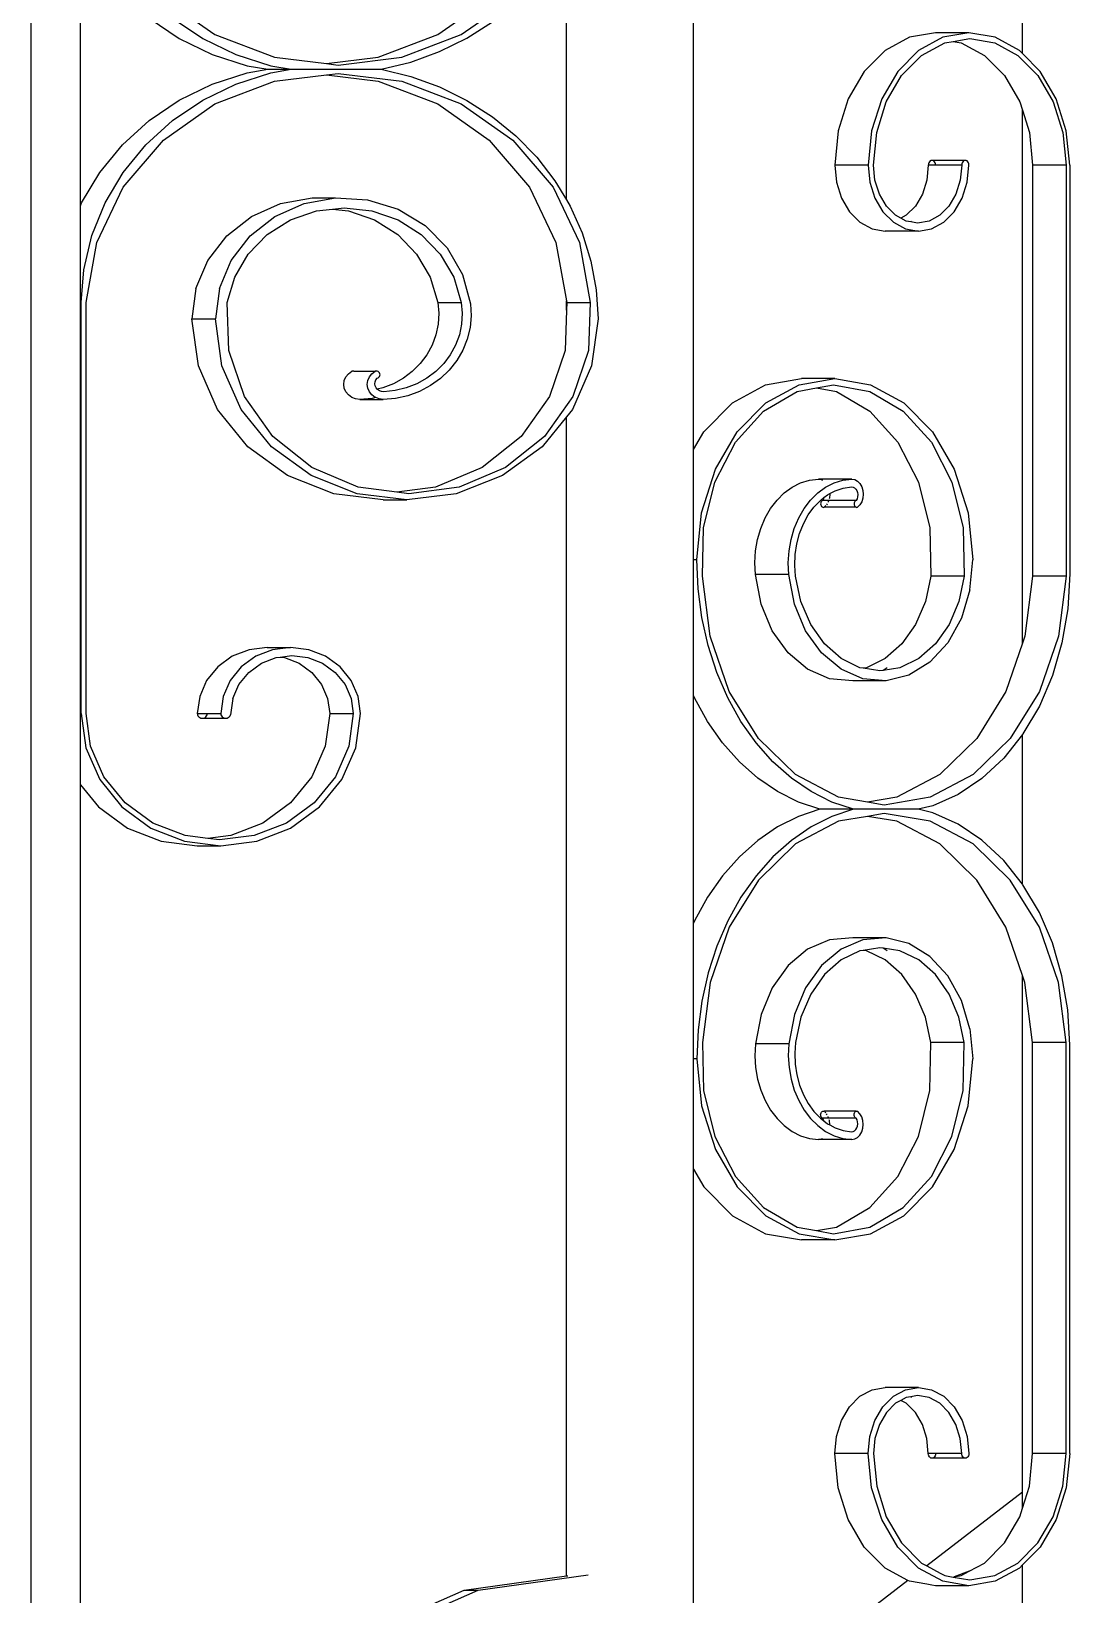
# Model space of a CAD drawing. Header units: millimetres. Extents: x 173236 to 801264, y -94969 to 615039.
# Drawn here: x 499939.3 to 500115, y -2674.7 to -2410.2 of the extents above; entities that cross this region are included whole.
import ezdxf

# ---------------------------------------------------------------- set-up
doc = ezdxf.new("R2010")
doc.units = ezdxf.units.MM
doc.header["$MEASUREMENT"] = 0
doc.layers.add('VOX-A-WALL-PATT', color=233, linetype='Continuous')

# ---------------------------------------------------------------- blocks, each defined once
blk = doc.blocks.new('STAIRCASE')
at = {"layer": 'VOX-A-WALL-PATT'}
for p, q in [((499939.25, -2769.56), (499939.25, -2074.45)), ((500051.33, -2480.91), (500051.33, -2149.4)), ((500107.02, -2413.94), (500107.02, -2195.99)), ((499947.58, -2439.69), (499947.58, -2393.49)), ((500029.84, -2438.69), (500029.84, -2394.48)), ((499961.63, -2404.62), (499970.35, -2410.73)), ((500008.06, -2410.73), (500016.78, -2404.62)), ((500012.03, -2410.73), (500020.75, -2404.62)), ((499959.2, -2407.94), (499964.3, -2411.38)), ((499963.17, -2407.94), (499968.27, -2411.38)), ((500013, -2411.32), (500017.32, -2408.55)), ((499964.3, -2411.38), (499969.88, -2414.08)), ((499968.27, -2411.38), (499973.85, -2414.08)), ((499970.35, -2410.73), (499980.42, -2414.56)), ((499997.98, -2414.56), (500008.06, -2410.73)), ((500001.96, -2414.56), (500012.03, -2410.73)), ((500008.37, -2413.6), (500013, -2411.32)), ((500087.89, -2411.18), (500083.78, -2413.42)), ((500092.31, -2410.42), (500087.89, -2411.18)), ((500093.55, -2411.18), (500089.44, -2413.42)), ((500089.95, -2414.26), (500093.89, -2412.13)), ((500097.97, -2410.42), (500092.31, -2410.42)), ((500097.97, -2410.42), (500093.55, -2411.18)), ((500093.89, -2412.13), (500095.28, -2411.89)), ((500095.28, -2411.89), (500098.11, -2411.4)), ((500095.28, -2411.89), (500096.67, -2412.13)), ((500096.67, -2412.13), (500100.6, -2414.26)), ((500102.38, -2411.18), (500097.97, -2410.42)), ((500098.11, -2411.4), (500102.33, -2412.13)), ((500102.33, -2412.13), (500106.26, -2414.26)), ((500106.5, -2413.42), (500102.38, -2411.18)), ((499969.88, -2414.08), (499975.82, -2415.99)), ((499973.85, -2414.08), (499979.79, -2415.99)), ((499980.42, -2414.56), (499989.2, -2415.62)), ((499989.2, -2415.62), (499997.98, -2414.56)), ((499991.19, -2415.87), (500001.96, -2414.56)), ((499998.45, -2416.59), (500003.5, -2415.36)), ((500003.5, -2415.36), (500008.37, -2413.6)), ((500083.78, -2413.42), (500080.25, -2416.97)), ((500089.44, -2413.42), (500085.91, -2416.97)), ((500086.57, -2417.66), (500089.95, -2414.26)), ((500100.6, -2414.26), (500103.98, -2417.66)), ((500106.26, -2414.26), (500109.64, -2417.66)), ((500107.02, -2413.94), (500106.5, -2413.42)), ((500110.03, -2416.97), (500107.02, -2413.94)), ((499969.88, -2419.09), (499975.82, -2417.19)), ((499973.85, -2419.09), (499979.79, -2417.19)), ((499975.82, -2415.99), (499979.3, -2416.59)), ((499975.82, -2417.19), (499979.3, -2416.59)), ((499979.3, -2416.59), (499983.27, -2416.59)), ((499979.79, -2415.99), (499983.27, -2416.59)), ((499979.79, -2417.19), (499983.27, -2416.59)), ((499980.42, -2418.61), (499989.2, -2417.55)), ((499983.27, -2416.59), (499998.45, -2416.59)), ((499989.2, -2415.62), (499991.19, -2415.87)), ((499989.2, -2417.55), (499991.19, -2417.31)), ((499989.2, -2417.55), (499997.98, -2418.61)), ((499991.19, -2417.31), (500001.96, -2418.61)), ((499998.45, -2416.59), (500003.5, -2417.81)), ((500003.5, -2417.81), (500008.37, -2419.58)), ((500080.25, -2416.97), (500077.53, -2421.61)), ((500085.91, -2416.97), (500083.2, -2421.61)), ((500083.98, -2422.1), (500086.57, -2417.66)), ((500103.98, -2417.66), (500106.57, -2422.1)), ((500109.64, -2417.66), (500112.23, -2422.1)), ((500112.74, -2421.61), (500110.03, -2416.97)), ((499964.3, -2421.79), (499969.88, -2419.09)), ((499968.27, -2421.79), (499973.85, -2419.09)), ((499970.35, -2422.45), (499980.42, -2418.61)), ((499997.98, -2418.61), (500008.06, -2422.45)), ((500001.96, -2418.61), (500012.03, -2422.45)), ((500008.37, -2419.58), (500013, -2421.86)), ((499959.2, -2425.24), (499964.3, -2421.79)), ((499961.63, -2428.56), (499970.35, -2422.45)), ((499963.17, -2425.24), (499968.27, -2421.79)), ((500008.06, -2422.45), (500016.78, -2428.56)), ((500012.03, -2422.45), (500020.75, -2428.56)), ((500013, -2421.86), (500017.32, -2424.63)), ((500077.53, -2421.61), (500075.83, -2427)), ((500083.2, -2421.61), (500081.49, -2427)), ((500082.35, -2427.26), (500083.98, -2422.1)), ((500106.57, -2422.1), (500107.02, -2423.53)), ((500112.23, -2422.1), (500113.86, -2427.26)), ((500114.44, -2427), (500112.74, -2421.61)), ((499954.68, -2429.35), (499959.2, -2425.24)), ((499958.65, -2429.35), (499963.17, -2425.24)), ((500017.32, -2424.63), (500021.28, -2427.84)), ((500107.02, -2513.69), (500107.02, -2423.53)), ((500107.02, -2423.53), (500108.2, -2427.26)), ((499954.81, -2436.55), (499961.63, -2428.56)), ((500016.78, -2428.56), (500023.59, -2436.55)), ((500020.75, -2428.56), (500027.57, -2436.55)), ((500021.28, -2427.84), (500024.82, -2431.47)), ((500075.83, -2427), (500075.25, -2432.79)), ((500081.49, -2427), (500080.91, -2432.79)), ((500081.8, -2432.79), (500082.35, -2427.26)), ((500108.2, -2427.26), (500108.75, -2432.79)), ((500113.86, -2427.26), (500114.42, -2432.79)), ((500115.03, -2432.79), (500114.44, -2427)), ((499950.84, -2434.04), (499954.68, -2429.35)), ((499954.82, -2434.04), (499958.65, -2429.35)), ((500024.82, -2431.47), (500027.9, -2435.46)), ((500080.91, -2432.79), (500075.25, -2432.79)), ((500075.25, -2432.79), (500075.54, -2435.69)), ((500080.91, -2432.79), (500081.2, -2435.69)), ((500082.05, -2435.33), (500081.8, -2432.79)), ((500091.09, -2432.79), (500090.83, -2435.33)), ((500091.11, -2432.59), (500091.09, -2432.79)), ((500092.31, -2432.79), (500091.09, -2432.79)), ((500091.17, -2432.39), (500091.11, -2432.59)), ((500091.27, -2432.23), (500091.17, -2432.39)), ((500091.39, -2432.1), (500091.27, -2432.23)), ((500091.54, -2432.02), (500091.39, -2432.1)), ((500091.7, -2432), (500091.54, -2432.02)), ((500091.86, -2432.02), (500091.7, -2432)), ((500097.2, -2432.02), (500091.86, -2432.02)), ((500092.13, -2432.23), (500092, -2432.1)), ((500092.22, -2432.39), (500092.13, -2432.23)), ((500092.29, -2432.59), (500092.22, -2432.39)), ((500092.31, -2432.79), (500092.29, -2432.59)), ((500096.75, -2432.79), (500092.31, -2432.79)), ((500096.75, -2432.79), (500096.5, -2435.33)), ((500096.77, -2432.59), (500096.75, -2432.79)), ((500096.83, -2432.39), (500096.77, -2432.59)), ((500096.93, -2432.23), (500096.83, -2432.39)), ((500097.06, -2432.1), (500096.93, -2432.23)), ((500097.2, -2432.02), (500097.06, -2432.1)), ((500097.36, -2432), (500097.2, -2432.02)), ((500097.52, -2432.02), (500097.36, -2432)), ((500097.67, -2432.1), (500097.52, -2432.02)), ((500097.79, -2432.23), (500097.67, -2432.1)), ((500097.68, -2435.69), (500097.97, -2432.79)), ((500097.89, -2432.39), (500097.79, -2432.23)), ((500097.95, -2432.59), (500097.89, -2432.39)), ((500097.97, -2432.79), (500097.95, -2432.59)), ((500108.75, -2432.79), (500108.75, -2502.36)), ((500114.42, -2432.79), (500108.75, -2432.79)), ((500114.42, -2432.79), (500114.42, -2502.36)), ((500115.03, -2432.79), (500115.03, -2501.95)), ((499947.77, -2439.21), (499950.84, -2434.04)), ((499950.35, -2445.91), (499954.81, -2436.55)), ((499951.74, -2439.21), (499954.82, -2434.04)), ((500023.59, -2436.55), (500028.06, -2445.91)), ((500027.57, -2436.55), (500032.03, -2445.91)), ((500027.9, -2435.46), (500029.84, -2438.69)), ((500075.54, -2435.69), (500076.39, -2438.39)), ((500081.2, -2435.69), (500082.06, -2438.39)), ((500082.8, -2437.7), (500082.05, -2435.33)), ((500090.83, -2435.33), (500090.09, -2437.7)), ((500096.5, -2435.33), (500095.75, -2437.7)), ((500096.83, -2438.39), (500097.68, -2435.69)), ((499947.58, -2439.69), (499947.77, -2439.21)), ((499949.5, -2444.74), (499951.74, -2439.21)), ((499981.45, -2439.31), (499986.79, -2438.35)), ((499985.42, -2439.31), (499990.76, -2438.35)), ((499986.79, -2438.35), (499990.76, -2438.35)), ((499990.76, -2438.35), (499996.19, -2438.68)), ((499996.19, -2438.68), (500001.36, -2440.28)), ((500029.84, -2438.69), (500030.48, -2439.75)), ((500076.39, -2438.39), (500077.75, -2440.7)), ((500082.06, -2438.39), (500083.41, -2440.7)), ((500083.99, -2439.73), (500082.8, -2437.7)), ((500090.09, -2437.7), (500088.9, -2439.73)), ((500095.75, -2437.7), (500094.56, -2439.73)), ((500095.47, -2440.7), (500096.83, -2438.39)), ((499947.58, -2456.03), (499947.58, -2439.69)), ((499972.33, -2444.77), (499976.53, -2441.49)), ((499976.31, -2444.77), (499980.5, -2441.49)), ((499976.53, -2441.49), (499981.45, -2439.31)), ((499980.5, -2441.49), (499985.42, -2439.31)), ((499983.12, -2442.09), (499987.54, -2440.54)), ((499987.54, -2440.54), (499990.24, -2440.24)), ((499990.24, -2440.24), (499992.22, -2440.02)), ((499990.24, -2440.24), (499992.94, -2440.54)), ((499992.22, -2440.02), (499996.91, -2440.54)), ((499992.94, -2440.54), (499997.36, -2442.09)), ((499996.91, -2440.54), (500001.33, -2442.09)), ((500001.36, -2440.28), (500005.94, -2443.04)), ((500030.48, -2439.75), (500032.52, -2444.29)), ((500077.75, -2440.7), (500079.51, -2442.48)), ((500083.41, -2440.7), (500085.18, -2442.48)), ((500085.54, -2441.29), (500083.99, -2439.73)), ((500086.44, -2441.78), (500085.54, -2441.29)), ((500087.35, -2441.29), (500086.44, -2441.78)), ((500087.34, -2442.27), (500086.44, -2441.78)), ((500088.9, -2439.73), (500087.35, -2441.29)), ((500093.01, -2441.29), (500091.21, -2442.27)), ((500094.56, -2439.73), (500093.01, -2441.29)), ((500093.71, -2442.48), (500095.47, -2440.7)), ((499979.2, -2444.57), (499983.12, -2442.09)), ((499997.36, -2442.09), (500001.28, -2444.57)), ((500001.33, -2442.09), (500005.25, -2444.57)), ((500005.94, -2443.04), (500009.66, -2446.8)), ((500032.52, -2444.29), (500033.99, -2449.03)), ((500079.51, -2442.48), (500081.57, -2443.6)), ((500081.57, -2443.6), (500083.78, -2443.98)), ((500089.44, -2443.98), (500083.78, -2443.98)), ((500085.18, -2442.48), (500087.23, -2443.6)), ((500087.23, -2443.6), (500089.44, -2443.98)), ((500088.12, -2442.4), (500087.34, -2442.27)), ((500088.12, -2442.4), (500088.25, -2442.27)), ((500089.27, -2442.6), (500088.12, -2442.4)), ((500091.21, -2442.27), (500089.27, -2442.6)), ((500089.44, -2443.98), (500091.65, -2443.6)), ((500091.65, -2443.6), (500093.71, -2442.48)), ((499948.14, -2450.53), (499949.5, -2444.74)), ((499948.52, -2456.03), (499950.35, -2445.91)), ((499969.14, -2448.93), (499972.33, -2444.77)), ((499973.11, -2448.93), (499976.31, -2444.77)), ((499975.99, -2447.85), (499979.2, -2444.57)), ((500001.28, -2444.57), (500004.48, -2447.85)), ((500005.25, -2444.57), (500008.45, -2447.85)), ((500009.66, -2446.8), (500012.27, -2451.31)), ((500028.06, -2445.91), (500029.84, -2455.79)), ((500032.03, -2445.91), (500033.86, -2456.03)), ((499967.13, -2453.71), (499969.14, -2448.93)), ((499971.1, -2453.71), (499973.11, -2448.93)), ((499973.69, -2451.74), (499975.99, -2447.85)), ((500004.48, -2447.85), (500006.78, -2451.74)), ((500008.45, -2447.85), (500010.76, -2451.74)), ((500033.99, -2449.03), (500034.89, -2453.89)), ((499947.71, -2456.03), (499948.14, -2450.53)), ((499972.41, -2456.03), (499973.69, -2451.74)), ((500006.78, -2451.74), (500008.06, -2456.03)), ((500010.76, -2451.74), (500012.03, -2456.03)), ((500012.27, -2451.31), (500013.61, -2456.3)), ((499967.13, -2453.71), (499966.45, -2458.82)), ((499971.1, -2453.71), (499970.42, -2458.82)), ((500034.89, -2453.89), (500035.19, -2458.82)), ((499947.58, -2456.03), (499947.71, -2456.03)), ((499947.58, -2456.45), (499947.58, -2456.03)), ((499947.58, -2456.45), (499947.68, -2456.45)), ((499947.58, -2525.6), (499947.58, -2456.45)), ((499947.68, -2456.45), (499947.71, -2456.03)), ((499947.68, -2525.6), (499947.68, -2456.45)), ((499948.52, -2525.6), (499948.52, -2456.03)), ((499972.69, -2464.18), (499972.41, -2456.03)), ((500008.06, -2456.03), (500012.03, -2456.03)), ((500008.06, -2456.03), (500008.23, -2457.87)), ((500012.03, -2456.03), (500012.2, -2457.87)), ((500013.61, -2456.3), (500013.72, -2458.3)), ((500029.84, -2457.34), (500029.61, -2464.18)), ((500029.84, -2457.34), (500029.84, -2455.79)), ((500029.84, -2455.79), (500029.89, -2456.03)), ((500029.89, -2456.03), (500029.84, -2457.34)), ((500029.89, -2456.03), (500033.86, -2456.03)), ((500033.86, -2456.03), (500033.58, -2464.18)), ((499967.55, -2466.75), (499966.45, -2458.82)), ((499966.45, -2458.82), (499970.42, -2458.82)), ((499971.53, -2466.75), (499970.42, -2458.82)), ((500008.12, -2459.71), (500007.75, -2461.51)), ((500008.23, -2457.87), (500008.12, -2459.71)), ((500012.1, -2459.71), (500011.72, -2461.51)), ((500012.2, -2457.87), (500012.1, -2459.71)), ((500013.54, -2460.3), (500013.06, -2462.26)), ((500013.72, -2458.3), (500013.54, -2460.3)), ((500035.19, -2458.82), (500034.08, -2466.75)), ((500007.75, -2461.51), (500007.11, -2463.25)), ((500011.72, -2461.51), (500011.08, -2463.25)), ((500013.06, -2462.26), (500012.31, -2464.13)), ((499975.33, -2471.94), (499972.69, -2464.18)), ((500006.21, -2464.88), (500005.09, -2466.38)), ((500007.11, -2463.25), (500006.21, -2464.88)), ((500010.18, -2464.88), (500009.06, -2466.38)), ((500011.08, -2463.25), (500010.18, -2464.88)), ((500012.31, -2464.13), (500011.28, -2465.89)), ((500029.61, -2464.18), (500026.97, -2471.94)), ((500033.58, -2464.18), (500030.94, -2471.94)), ((499970.79, -2474.14), (499967.55, -2466.75)), ((499974.76, -2474.14), (499971.53, -2466.75)), ((499992.51, -2468.63), (499992.94, -2468.1)), ((499992.94, -2468.1), (499993.5, -2467.69)), ((499993.66, -2467.67), (499993.5, -2467.69)), ((499993.83, -2467.69), (499993.66, -2467.67)), ((499993.83, -2467.69), (499997.47, -2467.69)), ((499996.48, -2468.63), (499996.91, -2468.1)), ((499996.91, -2468.1), (499997.47, -2467.69)), ((499997.63, -2467.67), (499997.47, -2467.69)), ((499997.8, -2467.69), (499997.63, -2467.67)), ((499997.95, -2467.75), (499997.8, -2467.69)), ((499998.09, -2467.84), (499997.95, -2467.75)), ((499998.19, -2467.97), (499998.09, -2467.84)), ((499998.26, -2468.11), (499998.19, -2467.97)), ((499998.28, -2468.27), (499998.26, -2468.11)), ((499998.26, -2468.43), (499998.28, -2468.27)), ((500003.75, -2467.72), (500002.23, -2468.87)), ((500005.09, -2466.38), (500003.75, -2467.72)), ((500007.72, -2467.72), (500006.2, -2468.87)), ((500009.06, -2466.38), (500007.72, -2467.72)), ((500010.01, -2467.49), (500008.51, -2468.91)), ((500011.28, -2465.89), (500010.01, -2467.49)), ((500034.08, -2466.75), (500030.85, -2474.14)), ((499992.15, -2469.9), (499992.24, -2469.24)), ((499992.24, -2470.56), (499992.15, -2469.9)), ((499992.24, -2469.24), (499992.51, -2468.63)), ((499992.51, -2471.18), (499992.24, -2470.56)), ((499996.12, -2469.9), (499996.21, -2469.24)), ((499996.21, -2470.56), (499996.12, -2469.9)), ((499996.21, -2469.24), (499996.48, -2468.63)), ((499996.48, -2471.18), (499996.21, -2470.56)), ((499997.42, -2469.83), (499997.46, -2469.48)), ((499997.48, -2470.18), (499997.42, -2469.83)), ((499997.46, -2469.48), (499997.59, -2469.15)), ((499997.64, -2470.51), (499997.48, -2470.18)), ((499997.59, -2469.15), (499997.81, -2468.86)), ((499997.82, -2470.72), (499997.64, -2470.51)), ((499997.81, -2468.86), (499997.97, -2468.8)), ((499998.75, -2470.5), (499997.82, -2470.72)), ((499997.87, -2470.78), (499997.82, -2470.72)), ((499998.18, -2470.99), (499997.87, -2470.78)), ((499997.97, -2468.8), (499998.1, -2468.7)), ((499998.1, -2468.7), (499998.2, -2468.57)), ((499998.53, -2471.11), (499998.18, -2470.99)), ((499998.2, -2468.57), (499998.26, -2468.43)), ((500000.55, -2469.8), (499998.75, -2470.5)), ((500000.83, -2470.95), (499998.9, -2471.15)), ((500002.23, -2468.87), (500000.55, -2469.8)), ((500002.72, -2470.5), (500000.83, -2470.95)), ((500004.52, -2469.8), (500002.72, -2470.5)), ((500006.2, -2468.87), (500004.52, -2469.8)), ((500006.82, -2470.12), (500004.97, -2471.09)), ((500008.51, -2468.91), (500006.82, -2470.12)), ((500057.92, -2473.04), (500063.55, -2469.98)), ((500063.55, -2469.98), (500069.6, -2468.94)), ((500063.58, -2473.04), (500069.22, -2469.98)), ((500068.87, -2471.12), (500072.19, -2470.51)), ((500069.22, -2469.98), (500075.26, -2468.94)), ((500075.26, -2468.94), (500069.6, -2468.94)), ((500072.19, -2470.51), (500075.02, -2469.98)), ((500072.19, -2470.51), (500075.52, -2471.12)), ((500075.02, -2469.98), (500081.18, -2471.12)), ((500075.26, -2468.94), (500081.31, -2469.98)), ((500081.31, -2469.98), (500086.94, -2473.04)), ((499980.14, -2478.71), (499975.33, -2471.94)), ((499992.94, -2471.7), (499992.51, -2471.18)), ((499993.5, -2472.11), (499992.94, -2471.7)), ((499994.14, -2472.36), (499993.5, -2472.11)), ((499994.84, -2472.45), (499994.14, -2472.36)), ((499996.95, -2472.27), (499994.84, -2472.45)), ((499994.84, -2472.45), (499998.81, -2472.45)), ((499996.91, -2471.7), (499996.48, -2471.18)), ((499997.47, -2472.11), (499996.91, -2471.7)), ((499997.55, -2472.14), (499996.95, -2472.27)), ((499997.55, -2472.14), (499997.47, -2472.11)), ((499998.12, -2472.36), (499997.55, -2472.14)), ((499998.81, -2472.45), (499998.12, -2472.36)), ((499998.9, -2471.15), (499998.53, -2471.11)), ((500000.93, -2472.27), (499998.81, -2472.45)), ((500002.99, -2471.82), (500000.93, -2472.27)), ((500004.97, -2471.09), (500002.99, -2471.82)), ((500026.97, -2471.94), (500022.16, -2478.71)), ((500030.94, -2471.94), (500026.13, -2478.71)), ((500053.08, -2477.91), (500057.92, -2473.04)), ((500058.75, -2477.91), (500063.58, -2473.04)), ((500063.19, -2474.44), (500068.87, -2471.12)), ((500075.52, -2471.12), (500081.19, -2474.44)), ((500081.18, -2471.12), (500086.85, -2474.44)), ((500086.94, -2473.04), (500091.78, -2477.91)), ((499975.93, -2480.48), (499970.79, -2474.14)), ((499979.91, -2480.48), (499974.76, -2474.14)), ((500029.84, -2475.38), (500025.7, -2480.48)), ((500030.85, -2474.14), (500029.84, -2475.38)), ((500029.84, -2671.52), (500029.84, -2475.38)), ((500058.44, -2479.69), (500063.19, -2474.44)), ((500081.19, -2474.44), (500085.95, -2479.69)), ((500086.85, -2474.44), (500091.61, -2479.69)), ((499986.73, -2483.96), (499980.14, -2478.71)), ((500022.16, -2478.71), (500015.57, -2483.96)), ((500026.13, -2478.71), (500019.54, -2483.96)), ((500051.33, -2480.91), (500053.08, -2477.91)), ((500055.04, -2484.26), (500058.75, -2477.91)), ((500091.78, -2477.91), (500095.49, -2484.26)), ((499982.64, -2485.35), (499975.93, -2480.48)), ((499986.61, -2485.35), (499979.91, -2480.48)), ((500025.7, -2480.48), (500019, -2485.35)), ((500051.33, -2499.58), (500051.33, -2480.91)), ((500054.97, -2486.46), (500058.44, -2479.69)), ((500085.95, -2479.69), (500089.41, -2486.46)), ((500091.61, -2479.69), (500095.08, -2486.46)), ((499994.6, -2487.28), (499986.73, -2483.96)), ((500015.57, -2483.96), (500007.7, -2487.28)), ((500019.54, -2483.96), (500011.67, -2487.28)), ((499990.45, -2488.41), (499982.64, -2485.35)), ((499994.42, -2488.41), (499986.61, -2485.35)), ((500019, -2485.35), (500011.19, -2488.41)), ((500052.7, -2491.65), (500055.04, -2484.26)), ((500053.06, -2494.21), (500054.97, -2486.46)), ((500068.04, -2487.3), (500069.47, -2486.58)), ((500069.47, -2486.58), (500070.96, -2486.13)), ((500070.96, -2486.13), (500072.48, -2485.95)), ((500078.14, -2485.95), (500072.48, -2485.95)), ((500072.48, -2485.95), (500072.98, -2486.03)), ((500072.98, -2486.03), (500073.15, -2486.13)), ((500073.7, -2487.3), (500075.13, -2486.58)), ((500075.13, -2486.58), (500076.62, -2486.13)), ((500076.62, -2486.13), (500078.14, -2485.95)), ((500078.14, -2485.95), (500078.64, -2486.03)), ((500078.64, -2486.03), (500079.11, -2486.29)), ((500079.11, -2486.29), (500079.52, -2486.69)), ((500079.52, -2486.69), (500079.82, -2487.22)), ((500089.41, -2486.46), (500091.32, -2494.21)), ((500095.08, -2486.46), (500096.98, -2494.21)), ((500095.49, -2484.26), (500097.82, -2491.65)), ((499998.83, -2489.46), (499990.45, -2488.41)), ((500002.8, -2489.46), (499994.42, -2488.41)), ((500001.15, -2488.15), (499994.6, -2487.28)), ((499998.83, -2489.46), (500002.8, -2489.46)), ((500007.7, -2487.28), (500001.15, -2488.15)), ((500003.14, -2488.41), (500001.15, -2488.15)), ((500011.19, -2488.41), (500002.8, -2489.46)), ((500011.67, -2487.28), (500003.14, -2488.41)), ((500064.4, -2490.91), (500065.48, -2489.49)), ((500065.48, -2489.49), (500066.7, -2488.28)), ((500066.7, -2488.28), (500068.04, -2487.3)), ((500070.07, -2490.91), (500071.15, -2489.49)), ((500071.15, -2489.49), (500072.37, -2488.28)), ((500071.72, -2490.68), (500072.82, -2489.53)), ((500072.37, -2488.28), (500073.7, -2487.3)), ((500072.82, -2489.53), (500073.41, -2489.07)), ((500073.2, -2489.54), (500073.09, -2489.6)), ((500073.36, -2489.25), (500073.2, -2489.54)), ((500078.86, -2489.54), (500073.2, -2489.54)), ((500073.41, -2489.07), (500073.36, -2489.25)), ((500073.41, -2489.07), (500074.03, -2488.6)), ((500074.03, -2488.6), (500074.41, -2488.39)), ((500074.36, -2489.16), (500074.33, -2489.25)), ((500074.42, -2488.5), (500074.36, -2489.16)), ((500074.41, -2488.39), (500075.32, -2487.9)), ((500074.41, -2488.39), (500074.42, -2488.5)), ((500075.32, -2487.9), (500076.68, -2487.45)), ((500076.68, -2487.45), (500078.08, -2487.25)), ((500078.08, -2487.25), (500078.35, -2487.28)), ((500078.35, -2487.28), (500078.6, -2487.41)), ((500078.6, -2487.41), (500078.82, -2487.62)), ((500078.86, -2489.54), (500078.75, -2489.6)), ((500078.82, -2487.62), (500078.99, -2487.89)), ((500079.02, -2489.25), (500078.86, -2489.54)), ((500078.99, -2487.89), (500079.1, -2488.21)), ((500079.12, -2488.92), (500079.02, -2489.25)), ((500079.1, -2488.21), (500079.15, -2488.56)), ((500079.15, -2488.56), (500079.12, -2488.92)), ((500079.82, -2487.22), (500080.02, -2487.84)), ((500080.02, -2489.16), (500079.82, -2489.77)), ((500080.02, -2487.84), (500080.08, -2488.5)), ((500080.08, -2488.5), (500080.02, -2489.16)), ((500051.91, -2499.58), (500052.7, -2491.65)), ((500063.49, -2492.51), (500064.4, -2490.91)), ((500069.15, -2492.51), (500070.07, -2490.91)), ((500069.94, -2493.51), (500070.75, -2492.01)), ((500070.75, -2492.01), (500071.72, -2490.68)), ((500072.88, -2489.97), (500072.86, -2490.13)), ((500072.86, -2490.13), (500072.88, -2490.28)), ((500072.92, -2489.82), (500072.88, -2489.97)), ((500072.88, -2490.28), (500072.93, -2490.43)), ((500073, -2489.7), (500072.92, -2489.82)), ((500072.93, -2490.43), (500073, -2490.55)), ((500073.09, -2489.6), (500073, -2489.7)), ((500073, -2490.55), (500073.1, -2490.65)), ((500073.1, -2490.65), (500073.21, -2490.71)), ((500073.21, -2490.71), (500073.33, -2490.73)), ((500073.33, -2490.73), (500073.45, -2490.7)), ((500073.51, -2490.65), (500073.45, -2490.7)), ((500078.87, -2490.7), (500073.45, -2490.7)), ((500073.72, -2490.43), (500073.6, -2490.55)), ((500073.95, -2490.13), (500073.86, -2490.28)), ((500074.16, -2489.77), (500074.13, -2489.82)), ((500074.22, -2489.6), (500074.16, -2489.77)), ((500078.54, -2489.97), (500078.53, -2490.13)), ((500078.53, -2490.13), (500078.54, -2490.28)), ((500078.59, -2489.82), (500078.54, -2489.97)), ((500078.54, -2490.28), (500078.59, -2490.43)), ((500078.66, -2489.7), (500078.59, -2489.82)), ((500078.59, -2490.43), (500078.67, -2490.55)), ((500078.75, -2489.6), (500078.66, -2489.7)), ((500078.67, -2490.55), (500078.76, -2490.65)), ((500078.76, -2490.65), (500078.87, -2490.7)), ((500078.87, -2490.7), (500078.99, -2490.73)), ((500078.99, -2490.73), (500079.11, -2490.7)), ((500079.52, -2490.3), (500079.11, -2490.7)), ((500079.82, -2489.77), (500079.52, -2490.3)), ((500097.82, -2491.65), (500098.62, -2499.58)), ((500052.86, -2502.36), (500053.06, -2494.21)), ((500062.2, -2496.14), (500062.75, -2494.27)), ((500062.75, -2494.27), (500063.49, -2492.51)), ((500067.86, -2496.14), (500068.41, -2494.27)), ((500068.41, -2494.27), (500069.15, -2492.51)), ((500069.3, -2495.15), (500069.94, -2493.51)), ((500091.32, -2494.21), (500091.52, -2502.36)), ((500096.98, -2494.21), (500097.18, -2502.36)), ((500061.86, -2498.09), (500062.2, -2496.14)), ((500067.52, -2498.09), (500067.86, -2496.14)), ((500068.56, -2498.69), (500068.83, -2496.89)), ((500068.83, -2496.89), (500069.3, -2495.15)), ((500051.91, -2499.58), (500051.33, -2499.58)), ((500051.33, -2522.55), (500051.33, -2499.58)), ((500052.12, -2504.51), (500051.91, -2499.58)), ((500061.73, -2500.09), (500061.86, -2498.09)), ((500061.81, -2502.1), (500061.73, -2500.09)), ((500067.39, -2500.09), (500067.52, -2498.09)), ((500067.47, -2502.1), (500067.39, -2500.09)), ((500068.48, -2500.53), (500068.56, -2498.69)), ((500098.13, -2504.68), (500098.62, -2499.58)), ((500054.18, -2512.49), (500052.86, -2502.36)), ((500062.77, -2507.08), (500061.81, -2502.1)), ((500067.47, -2502.1), (500061.81, -2502.1)), ((500068.44, -2507.08), (500067.47, -2502.1)), ((500068.61, -2502.36), (500068.48, -2500.53)), ((500069.53, -2506.66), (500068.61, -2502.36)), ((500091.52, -2502.36), (500090.6, -2506.66)), ((500097.18, -2502.36), (500091.52, -2502.36)), ((500097.18, -2502.36), (500096.26, -2506.66)), ((500108.75, -2502.36), (500107.44, -2512.49)), ((500114.42, -2502.36), (500108.75, -2502.36)), ((500114.42, -2502.36), (500113.1, -2512.49)), ((500115.03, -2501.95), (500114.7, -2507.87)), ((500052.77, -2509.37), (500052.12, -2504.51)), ((500098.13, -2504.68), (500096.68, -2509.47)), ((500064.66, -2511.6), (500062.77, -2507.08)), ((500070.32, -2511.6), (500068.44, -2507.08)), ((500071.19, -2510.55), (500069.53, -2506.66)), ((500090.6, -2506.66), (500088.94, -2510.55)), ((500096.26, -2506.66), (500094.6, -2510.55)), ((500114.7, -2507.87), (500113.71, -2513.65)), ((500053.83, -2514.11), (500052.77, -2509.37)), ((500073.5, -2513.83), (500071.19, -2510.55)), ((500088.94, -2510.55), (500086.63, -2513.83)), ((500094.6, -2510.55), (500092.29, -2513.83)), ((500096.68, -2509.47), (500094.38, -2513.63)), ((500057.4, -2521.85), (500054.18, -2512.49)), ((500067.34, -2515.35), (500064.66, -2511.6)), ((500073, -2515.35), (500070.32, -2511.6)), ((500107.44, -2512.49), (500107.02, -2513.69)), ((500113.1, -2512.49), (500109.88, -2521.85)), ((499973.26, -2515.92), (499970.82, -2517.69)), ((499976.12, -2514.8), (499973.26, -2515.92)), ((499977.24, -2515.92), (499974.79, -2517.69)), ((499979.18, -2514.42), (499976.12, -2514.8)), ((499980.09, -2514.8), (499977.24, -2515.92)), ((499979.18, -2514.42), (499983.15, -2514.42)), ((499983.15, -2514.42), (499980.09, -2514.8)), ((499981.39, -2516.04), (499983.38, -2515.79)), ((499986.21, -2514.8), (499983.15, -2514.42)), ((499983.38, -2515.79), (499986.06, -2516.13)), ((499989.06, -2515.92), (499986.21, -2514.8)), ((499991.51, -2517.69), (499989.06, -2515.92)), ((500055.3, -2518.65), (500053.83, -2514.11)), ((500070.64, -2518.12), (500067.34, -2515.35)), ((500076.31, -2518.12), (500073, -2515.35)), ((500076.33, -2516.31), (500073.5, -2513.83)), ((500086.63, -2513.83), (500083.8, -2516.31)), ((500092.29, -2513.83), (500089.46, -2516.31)), ((500094.38, -2513.63), (500091.35, -2516.9)), ((500107.02, -2513.69), (500104.22, -2521.85)), ((500113.71, -2513.65), (500112.09, -2519.19)), ((499970.82, -2517.69), (499968.94, -2520.01)), ((499974.79, -2517.69), (499972.91, -2520.01)), ((499976.05, -2518.67), (499978.2, -2517.11)), ((499978.2, -2517.11), (499980.7, -2516.13)), ((499980.7, -2516.13), (499981.39, -2516.04)), ((499981.39, -2516.04), (499982.09, -2516.13)), ((499982.09, -2516.13), (499984.59, -2517.11)), ((499984.59, -2517.11), (499986.74, -2518.67)), ((499986.06, -2516.13), (499988.56, -2517.11)), ((499988.56, -2517.11), (499990.71, -2518.67)), ((499993.39, -2520.01), (499991.51, -2517.69)), ((500074.37, -2519.72), (500070.64, -2518.12)), ((500080.03, -2519.72), (500076.31, -2518.12)), ((500079.52, -2517.85), (500076.33, -2516.31)), ((500080.06, -2517.94), (500079.52, -2517.85)), ((500080.61, -2517.85), (500080.06, -2517.94)), ((500082.9, -2518.38), (500080.06, -2517.94)), ((500083.8, -2516.31), (500080.61, -2517.85)), ((500083.43, -2518.3), (500082.9, -2518.38)), ((500084.15, -2517.85), (500083.43, -2518.3)), ((500086.27, -2517.85), (500083.43, -2518.3)), ((500089.46, -2516.31), (500086.27, -2517.85)), ((500091.35, -2516.9), (500087.8, -2519.09)), ((499968.94, -2520.01), (499967.76, -2522.71)), ((499972.91, -2520.01), (499971.73, -2522.71)), ((499973.37, -2523.06), (499974.4, -2520.7)), ((499974.4, -2520.7), (499976.05, -2518.67)), ((499986.74, -2518.67), (499988.39, -2520.7)), ((499988.39, -2520.7), (499989.42, -2523.06)), ((499990.71, -2518.67), (499992.36, -2520.7)), ((499992.36, -2520.7), (499993.39, -2523.06)), ((499994.57, -2522.71), (499993.39, -2520.01)), ((500057.16, -2522.94), (500055.3, -2518.65)), ((500078.29, -2520.05), (500074.37, -2519.72)), ((500083.95, -2520.05), (500078.29, -2520.05)), ((500083.95, -2520.05), (500080.03, -2519.72)), ((500087.8, -2519.09), (500083.95, -2520.05)), ((500112.09, -2519.19), (500109.88, -2524.36)), ((499967.76, -2522.71), (499967.35, -2525.6)), ((499971.73, -2522.71), (499971.32, -2525.6)), ((499973.37, -2523.06), (499972.98, -2525.81)), ((499989.42, -2523.06), (499989.78, -2525.6)), ((499993.39, -2523.06), (499993.75, -2525.6)), ((499994.97, -2525.6), (499994.57, -2522.71)), ((500051.5, -2522.94), (500051.33, -2522.55)), ((500051.33, -2561.07), (500051.33, -2522.55)), ((500053.72, -2526.93), (500051.5, -2522.94)), ((500059.38, -2526.93), (500057.16, -2522.94)), ((500062.32, -2529.84), (500057.4, -2521.85)), ((500104.22, -2521.85), (500099.3, -2529.84)), ((500109.88, -2521.85), (500104.96, -2529.84)), ((499947.58, -2525.6), (499947.68, -2525.6)), ((499947.58, -2537.66), (499947.58, -2525.6)), ((499947.68, -2525.6), (499948.48, -2531.39)), ((499949.29, -2531.14), (499948.52, -2525.6)), ((499967.35, -2525.6), (499967.38, -2525.81)), ((499967.35, -2525.6), (499969.04, -2525.6)), ((499967.38, -2525.81), (499967.47, -2526)), ((499967.47, -2526), (499967.6, -2526.17)), ((499967.6, -2526.17), (499967.77, -2526.29)), ((499967.77, -2526.29), (499967.98, -2526.37)), ((499967.98, -2526.37), (499968.2, -2526.4)), ((499968.2, -2526.4), (499968.41, -2526.37)), ((499968.41, -2526.37), (499971.95, -2526.37)), ((499968.62, -2526.29), (499968.79, -2526.17)), ((499968.79, -2526.17), (499968.93, -2526)), ((499968.93, -2526), (499969.01, -2525.81)), ((499969.01, -2525.81), (499969.04, -2525.6)), ((499969.04, -2525.6), (499971.32, -2525.6)), ((499971.32, -2525.6), (499971.35, -2525.81)), ((499971.35, -2525.81), (499971.44, -2526)), ((499971.44, -2526), (499971.57, -2526.17)), ((499971.57, -2526.17), (499971.75, -2526.29)), ((499971.75, -2526.29), (499971.95, -2526.37)), ((499971.95, -2526.37), (499972.17, -2526.4)), ((499972.17, -2526.4), (499972.39, -2526.37)), ((499972.39, -2526.37), (499972.59, -2526.29)), ((499972.59, -2526.29), (499972.76, -2526.17)), ((499972.76, -2526.17), (499972.9, -2526)), ((499972.9, -2526), (499972.98, -2525.81)), ((499989.78, -2525.6), (499989.01, -2531.14)), ((499989.78, -2525.6), (499993.75, -2525.6)), ((499993.75, -2525.6), (499992.98, -2531.14)), ((499994.17, -2531.39), (499994.97, -2525.6)), ((500109.88, -2524.36), (500107.11, -2529.05)), ((500056.27, -2530.55), (500053.72, -2526.93)), ((500061.94, -2530.55), (500059.38, -2526.93)), ((500107.02, -2529.16), (500103.85, -2533.16)), ((500107.11, -2529.05), (500107.02, -2529.16)), ((500107.02, -2554.46), (500107.02, -2529.16)), ((499948.48, -2531.39), (499950.85, -2536.79)), ((499951.55, -2536.3), (499949.29, -2531.14)), ((499989.01, -2531.14), (499986.75, -2536.3)), ((499992.98, -2531.14), (499990.72, -2536.3)), ((499991.8, -2536.79), (499994.17, -2531.39)), ((500059.13, -2533.77), (500056.27, -2530.55)), ((500064.79, -2533.77), (500061.94, -2530.55)), ((500068.61, -2535.95), (500062.32, -2529.84)), ((500099.3, -2529.84), (500093.01, -2535.95)), ((500104.96, -2529.84), (500098.67, -2535.95)), ((500062.25, -2536.54), (500059.13, -2533.77)), ((500067.91, -2536.54), (500064.79, -2533.77)), ((500103.85, -2533.16), (500100.17, -2536.6)), ((499950.85, -2536.79), (499954.6, -2541.42)), ((499955.14, -2540.73), (499951.55, -2536.3)), ((499986.75, -2536.3), (499983.15, -2540.73)), ((499990.72, -2536.3), (499987.12, -2540.73)), ((499988.05, -2541.42), (499991.8, -2536.79)), ((500065.58, -2538.82), (500062.25, -2536.54)), ((500071.25, -2538.82), (500067.91, -2536.54)), ((500075.88, -2539.78), (500068.61, -2535.95)), ((500093.01, -2535.95), (500085.74, -2539.78)), ((500098.67, -2535.95), (500091.41, -2539.78)), ((500100.17, -2536.6), (500096.15, -2539.31)), ((499947.58, -2537.66), (499950.63, -2541.42)), ((499947.58, -2741.19), (499947.58, -2537.66)), ((500069.1, -2540.58), (500065.58, -2538.82)), ((500074.76, -2540.58), (500071.25, -2538.82)), ((500080.81, -2540.61), (500075.88, -2539.78)), ((500085.74, -2539.78), (500080.81, -2540.61)), ((500091.41, -2539.78), (500083.64, -2541.09)), ((500096.15, -2539.31), (500091.86, -2541.21)), ((499950.63, -2541.42), (499955.53, -2544.98)), ((499954.6, -2541.42), (499959.5, -2544.98)), ((499959.83, -2544.13), (499955.14, -2540.73)), ((499983.15, -2540.73), (499978.47, -2544.13)), ((499987.12, -2540.73), (499982.44, -2544.13)), ((499983.15, -2544.98), (499988.05, -2541.42)), ((500072.74, -2541.81), (500069.1, -2540.58)), ((500072.74, -2541.81), (500069.1, -2543.03)), ((500078.41, -2541.81), (500072.74, -2541.81)), ((500078.41, -2541.81), (500074.76, -2540.58)), ((500078.41, -2541.81), (500074.76, -2543.03)), ((500089.36, -2541.81), (500078.41, -2541.81)), ((500083.64, -2541.09), (500080.81, -2540.61)), ((500091.86, -2541.21), (500089.36, -2541.81)), ((500091.86, -2542.41), (500089.36, -2541.81)), ((500096.15, -2544.31), (500091.86, -2542.41)), ((499955.53, -2544.98), (499961.23, -2547.22)), ((499959.5, -2544.98), (499965.2, -2547.22)), ((499965.28, -2546.27), (499959.83, -2544.13)), ((499978.47, -2544.13), (499973.02, -2546.27)), ((499982.44, -2544.13), (499976.99, -2546.27)), ((499977.45, -2547.22), (499983.15, -2544.98)), ((500065.58, -2544.8), (500062.25, -2547.08)), ((500069.1, -2543.03), (500065.58, -2544.8)), ((500071.25, -2544.8), (500067.91, -2547.08)), ((500075.88, -2543.84), (500068.61, -2547.67)), ((500074.76, -2543.03), (500071.25, -2544.8)), ((500080.81, -2543.01), (500075.88, -2543.84)), ((500083.64, -2542.53), (500080.81, -2543.01)), ((500085.74, -2543.84), (500080.81, -2543.01)), ((500091.41, -2543.84), (500083.64, -2542.53)), ((500093.01, -2547.67), (500085.74, -2543.84)), ((500098.67, -2547.67), (500091.41, -2543.84)), ((500100.17, -2547.02), (500096.15, -2544.31)), ((499961.23, -2547.22), (499967.35, -2547.98)), ((499965.2, -2547.22), (499971.32, -2547.98)), ((499969.15, -2546.75), (499965.28, -2546.27)), ((499973.02, -2546.27), (499969.15, -2546.75)), ((499971.13, -2547), (499969.15, -2546.75)), ((499976.99, -2546.27), (499971.13, -2547)), ((499971.32, -2547.98), (499977.45, -2547.22)), ((500062.25, -2547.08), (500059.13, -2549.85)), ((500068.61, -2547.67), (500062.32, -2553.78)), ((500067.91, -2547.08), (500064.79, -2549.85)), ((500099.3, -2553.78), (500093.01, -2547.67)), ((500104.96, -2553.78), (500098.67, -2547.67)), ((500103.85, -2550.46), (500100.17, -2547.02)), ((499967.35, -2547.98), (499971.32, -2547.98)), ((500059.13, -2549.85), (500056.27, -2553.07)), ((500064.79, -2549.85), (500061.94, -2553.07)), ((500107.02, -2554.46), (500103.85, -2550.46)), ((500056.27, -2553.07), (500053.72, -2556.69)), ((500062.32, -2553.78), (500057.4, -2561.77)), ((500061.94, -2553.07), (500059.38, -2556.69)), ((500104.22, -2561.77), (500099.3, -2553.78)), ((500109.88, -2561.77), (500104.96, -2553.78)), ((500107.11, -2554.57), (500107.02, -2554.46)), ((500109.88, -2559.26), (500107.11, -2554.57)), ((500053.72, -2556.69), (500051.5, -2560.68)), ((500059.38, -2556.69), (500057.16, -2560.68)), ((500051.5, -2560.68), (500051.33, -2561.07)), ((500057.16, -2560.68), (500055.3, -2564.97)), ((500112.09, -2564.43), (500109.88, -2559.26)), ((500051.33, -2584.04), (500051.33, -2561.07)), ((500057.4, -2561.77), (500054.18, -2571.13)), ((500078.29, -2563.57), (500074.37, -2563.9)), ((500083.95, -2563.57), (500078.29, -2563.57)), ((500083.95, -2563.57), (500080.03, -2563.9)), ((500087.8, -2564.53), (500083.95, -2563.57)), ((500107.02, -2569.93), (500104.22, -2561.77)), ((500113.1, -2571.13), (500109.88, -2561.77)), ((500055.3, -2564.97), (500053.83, -2569.51)), ((500070.64, -2565.5), (500067.34, -2568.26)), ((500074.37, -2563.9), (500070.64, -2565.5)), ((500076.31, -2565.5), (500073, -2568.26)), ((500080.03, -2563.9), (500076.31, -2565.5)), ((500079.52, -2565.77), (500076.33, -2567.31)), ((500080.06, -2565.68), (500079.52, -2565.77)), ((500082.9, -2565.24), (500080.06, -2565.68)), ((500080.61, -2565.77), (500080.06, -2565.68)), ((500083.8, -2567.31), (500080.61, -2565.77)), ((500083.43, -2565.32), (500082.9, -2565.24)), ((500084.15, -2565.77), (500083.43, -2565.32)), ((500086.27, -2565.77), (500083.43, -2565.32)), ((500089.46, -2567.31), (500086.27, -2565.77)), ((500091.35, -2566.72), (500087.8, -2564.53)), ((500113.71, -2569.97), (500112.09, -2564.43)), ((500067.34, -2568.26), (500064.66, -2572.02)), ((500073, -2568.26), (500070.32, -2572.02)), ((500076.33, -2567.31), (500073.5, -2569.79)), ((500086.63, -2569.79), (500083.8, -2567.31)), ((500092.29, -2569.79), (500089.46, -2567.31)), ((500094.38, -2569.99), (500091.35, -2566.72)), ((500053.83, -2569.51), (500052.77, -2574.25)), ((500054.18, -2571.13), (500052.86, -2581.26)), ((500073.5, -2569.79), (500071.19, -2573.07)), ((500088.94, -2573.07), (500086.63, -2569.79)), ((500094.6, -2573.07), (500092.29, -2569.79)), ((500096.68, -2574.15), (500094.38, -2569.99)), ((500107.02, -2657.36), (500107.02, -2569.93)), ((500107.44, -2571.13), (500107.02, -2569.93)), ((500108.75, -2581.26), (500107.44, -2571.13)), ((500114.42, -2581.26), (500113.1, -2571.13)), ((500114.7, -2575.75), (500113.71, -2569.97)), ((500064.66, -2572.02), (500062.77, -2576.54)), ((500070.32, -2572.02), (500068.44, -2576.54)), ((500071.19, -2573.07), (500069.53, -2576.96)), ((500090.6, -2576.96), (500088.94, -2573.07)), ((500096.26, -2576.96), (500094.6, -2573.07)), ((500098.13, -2578.94), (500096.68, -2574.15)), ((500052.77, -2574.25), (500052.12, -2579.11)), ((500062.77, -2576.54), (500061.81, -2581.52)), ((500068.44, -2576.54), (500067.47, -2581.52)), ((500115.03, -2581.67), (500114.7, -2575.75)), ((500052.12, -2579.11), (500051.91, -2584.04)), ((500069.53, -2576.96), (500068.61, -2581.26)), ((500091.52, -2581.26), (500090.6, -2576.96)), ((500097.18, -2581.26), (500096.26, -2576.96)), ((500098.13, -2578.94), (500098.62, -2584.04)), ((500052.86, -2581.26), (500053.06, -2589.4)), ((500061.81, -2581.52), (500061.73, -2583.53)), ((500067.47, -2581.52), (500061.81, -2581.52)), ((500067.47, -2581.52), (500067.39, -2583.53)), ((500068.61, -2581.26), (500068.48, -2583.09)), ((500091.32, -2589.4), (500091.52, -2581.26)), ((500097.18, -2581.26), (500091.52, -2581.26)), ((500096.98, -2589.4), (500097.18, -2581.26)), ((500114.42, -2581.26), (500108.75, -2581.26)), ((500108.75, -2650.83), (500108.75, -2581.26)), ((500114.42, -2650.83), (500114.42, -2581.26)), ((500115.03, -2650.83), (500115.03, -2581.67)), ((500051.91, -2584.04), (500051.33, -2584.04)), ((500051.33, -2602.71), (500051.33, -2584.04)), ((500051.91, -2584.04), (500052.7, -2591.97)), ((500061.73, -2583.53), (500061.86, -2585.52)), ((500067.39, -2583.53), (500067.52, -2585.52)), ((500068.48, -2583.09), (500068.56, -2584.93)), ((500097.82, -2591.97), (500098.62, -2584.04)), ((500061.86, -2585.52), (500062.2, -2587.48)), ((500067.52, -2585.52), (500067.86, -2587.48)), ((500068.56, -2584.93), (500068.83, -2586.73)), ((500068.83, -2586.73), (500069.3, -2588.47)), ((500053.06, -2589.4), (500054.97, -2597.16)), ((500062.2, -2587.48), (500062.75, -2589.35)), ((500062.75, -2589.35), (500063.49, -2591.11)), ((500067.86, -2587.48), (500068.41, -2589.35)), ((500068.41, -2589.35), (500069.15, -2591.11)), ((500069.3, -2588.47), (500069.94, -2590.11)), ((500089.41, -2597.16), (500091.32, -2589.4)), ((500095.08, -2597.16), (500096.98, -2589.4)), ((500052.7, -2591.97), (500055.04, -2599.36)), ((500063.49, -2591.11), (500064.4, -2592.71)), ((500064.4, -2592.71), (500065.48, -2594.13)), ((500069.15, -2591.11), (500070.07, -2592.71)), ((500069.94, -2590.11), (500070.75, -2591.61)), ((500070.07, -2592.71), (500071.15, -2594.13)), ((500070.75, -2591.61), (500071.72, -2592.94)), ((500095.49, -2599.36), (500097.82, -2591.97)), ((500065.48, -2594.13), (500066.7, -2595.34)), ((500066.7, -2595.34), (500068.04, -2596.32)), ((500071.15, -2594.13), (500072.37, -2595.34)), ((500071.72, -2592.94), (500072.82, -2594.09)), ((500072.37, -2595.34), (500073.7, -2596.32)), ((500072.82, -2594.09), (500073.41, -2594.54)), ((500072.86, -2593.49), (500072.88, -2593.34)), ((500072.88, -2593.65), (500072.86, -2593.49)), ((500072.88, -2593.34), (500072.93, -2593.19)), ((500072.92, -2593.8), (500072.88, -2593.65)), ((500073, -2593.92), (500072.92, -2593.8)), ((500072.93, -2593.19), (500073, -2593.07)), ((500073, -2593.07), (500073.1, -2592.97)), ((500073.09, -2594.02), (500073, -2593.92)), ((500073.2, -2594.08), (500073.09, -2594.02)), ((500073.1, -2592.97), (500073.21, -2592.91)), ((500078.86, -2594.08), (500073.2, -2594.08)), ((500073.36, -2594.37), (500073.2, -2594.08)), ((500073.21, -2592.91), (500073.33, -2592.89)), ((500073.33, -2592.89), (500073.45, -2592.92)), ((500073.41, -2594.54), (500073.36, -2594.37)), ((500073.41, -2594.54), (500074.03, -2595.02)), ((500078.87, -2592.92), (500073.45, -2592.92)), ((500073.51, -2592.97), (500073.45, -2592.92)), ((500073.72, -2593.19), (500073.6, -2593.07)), ((500073.95, -2593.49), (500073.86, -2593.34)), ((500074.03, -2595.02), (500074.41, -2595.23)), ((500074.16, -2593.85), (500074.13, -2593.8)), ((500074.22, -2594.02), (500074.16, -2593.85)), ((500074.36, -2594.46), (500074.33, -2594.37)), ((500074.42, -2595.12), (500074.36, -2594.46)), ((500074.41, -2595.23), (500074.42, -2595.12)), ((500074.41, -2595.23), (500075.32, -2595.72)), ((500078.53, -2593.49), (500078.54, -2593.34)), ((500078.54, -2593.65), (500078.53, -2593.49)), ((500078.54, -2593.34), (500078.59, -2593.19)), ((500078.59, -2593.8), (500078.54, -2593.65)), ((500078.59, -2593.19), (500078.67, -2593.07)), ((500078.66, -2593.92), (500078.59, -2593.8)), ((500078.75, -2594.02), (500078.66, -2593.92)), ((500078.67, -2593.07), (500078.76, -2592.97)), ((500078.86, -2594.08), (500078.75, -2594.02)), ((500078.76, -2592.97), (500078.87, -2592.92)), ((500079.02, -2594.37), (500078.86, -2594.08)), ((500078.87, -2592.92), (500078.99, -2592.89)), ((500078.99, -2592.89), (500079.11, -2592.92)), ((500079.12, -2594.7), (500079.02, -2594.37)), ((500079.1, -2595.41), (500079.15, -2595.05)), ((500079.52, -2593.32), (500079.11, -2592.92)), ((500079.15, -2595.05), (500079.12, -2594.7)), ((500079.82, -2593.85), (500079.52, -2593.32)), ((500080.02, -2594.46), (500079.82, -2593.85)), ((500080.08, -2595.12), (500080.02, -2594.46)), ((500080.02, -2595.78), (500080.08, -2595.12)), ((500054.97, -2597.16), (500058.44, -2603.93)), ((500068.04, -2596.32), (500069.47, -2597.04)), ((500069.47, -2597.04), (500070.96, -2597.49)), ((500070.96, -2597.49), (500072.48, -2597.67)), ((500072.48, -2597.67), (500072.98, -2597.59)), ((500078.14, -2597.67), (500072.48, -2597.67)), ((500072.98, -2597.59), (500073.15, -2597.49)), ((500073.7, -2596.32), (500075.13, -2597.04)), ((500075.13, -2597.04), (500076.62, -2597.49)), ((500075.32, -2595.72), (500076.68, -2596.17)), ((500076.62, -2597.49), (500078.14, -2597.67)), ((500076.68, -2596.17), (500078.08, -2596.37)), ((500078.08, -2596.37), (500078.35, -2596.34)), ((500078.14, -2597.67), (500078.64, -2597.59)), ((500078.35, -2596.34), (500078.6, -2596.21)), ((500078.6, -2596.21), (500078.82, -2596)), ((500078.64, -2597.59), (500079.11, -2597.33)), ((500078.82, -2596), (500078.99, -2595.73)), ((500078.99, -2595.73), (500079.1, -2595.41)), ((500079.11, -2597.33), (500079.52, -2596.93)), ((500079.52, -2596.93), (500079.82, -2596.4)), ((500079.82, -2596.4), (500080.02, -2595.78)), ((500085.95, -2603.93), (500089.41, -2597.16)), ((500091.61, -2603.93), (500095.08, -2597.16)), ((500055.04, -2599.36), (500058.75, -2605.71)), ((500091.78, -2605.71), (500095.49, -2599.36)), ((500051.33, -2602.71), (500053.08, -2605.71)), ((500051.33, -2700.23), (500051.33, -2602.71)), ((500053.08, -2605.71), (500057.92, -2610.58)), ((500058.44, -2603.93), (500063.19, -2609.18)), ((500058.75, -2605.71), (500063.58, -2610.58)), ((500081.19, -2609.18), (500085.95, -2603.93)), ((500086.85, -2609.18), (500091.61, -2603.93)), ((500086.94, -2610.58), (500091.78, -2605.71)), ((500057.92, -2610.58), (500063.55, -2613.64)), ((500063.19, -2609.18), (500068.87, -2612.5)), ((500063.58, -2610.58), (500069.22, -2613.64)), ((500075.52, -2612.5), (500081.19, -2609.18)), ((500081.18, -2612.5), (500086.85, -2609.18)), ((500081.31, -2613.64), (500086.94, -2610.58)), ((500063.55, -2613.64), (500069.6, -2614.68)), ((500068.87, -2612.5), (500072.19, -2613.11)), ((500069.22, -2613.64), (500075.26, -2614.68)), ((500072.19, -2613.11), (500075.52, -2612.5)), ((500072.19, -2613.11), (500075.02, -2613.64)), ((500075.02, -2613.64), (500081.18, -2612.5)), ((500075.26, -2614.68), (500081.31, -2613.64)), ((500075.26, -2614.68), (500069.6, -2614.68)), ((500079.51, -2641.14), (500081.57, -2640.02)), ((500081.57, -2640.02), (500083.78, -2639.64)), ((500089.44, -2639.64), (500083.78, -2639.64)), ((500085.18, -2641.14), (500087.23, -2640.02)), ((500087.23, -2640.02), (500089.44, -2639.64)), ((500089.44, -2639.64), (500091.65, -2640.02)), ((500091.65, -2640.02), (500093.71, -2641.14)), ((500076.39, -2645.23), (500077.75, -2642.92)), ((500077.75, -2642.92), (500079.51, -2641.14)), ((500082.06, -2645.23), (500083.41, -2642.92)), ((500083.41, -2642.92), (500085.18, -2641.14)), ((500085.54, -2642.33), (500083.99, -2643.89)), ((500086.44, -2641.84), (500085.54, -2642.33)), ((500087.34, -2641.35), (500086.44, -2641.84)), ((500087.35, -2642.33), (500086.44, -2641.84)), ((500088.12, -2641.22), (500087.34, -2641.35)), ((500088.9, -2643.89), (500087.35, -2642.33)), ((500089.27, -2641.02), (500088.12, -2641.22)), ((500088.12, -2641.22), (500088.25, -2641.35)), ((500091.21, -2641.35), (500089.27, -2641.02)), ((500093.01, -2642.33), (500091.21, -2641.35)), ((500094.56, -2643.89), (500093.01, -2642.33)), ((500093.71, -2641.14), (500095.47, -2642.92)), ((500095.47, -2642.92), (500096.83, -2645.23)), ((500075.54, -2647.93), (500076.39, -2645.23)), ((500081.2, -2647.93), (500082.06, -2645.23)), ((500083.99, -2643.89), (500082.8, -2645.92)), ((500090.09, -2645.92), (500088.9, -2643.89)), ((500095.75, -2645.92), (500094.56, -2643.89)), ((500096.83, -2645.23), (500097.68, -2647.93)), ((500075.25, -2650.83), (500075.54, -2647.93)), ((500080.91, -2650.83), (500081.2, -2647.93)), ((500082.8, -2645.92), (500082.05, -2648.29)), ((500090.83, -2648.29), (500090.09, -2645.92)), ((500096.5, -2648.29), (500095.75, -2645.92)), ((500097.68, -2647.93), (500097.97, -2650.83)), ((500080.91, -2650.83), (500075.25, -2650.83)), ((500075.83, -2656.62), (500075.25, -2650.83)), ((500081.49, -2656.62), (500080.91, -2650.83)), ((500082.05, -2648.29), (500081.8, -2650.83)), ((500081.8, -2650.83), (500082.35, -2656.36)), ((500091.09, -2650.83), (500090.83, -2648.29)), ((500091.11, -2651.03), (500091.09, -2650.83)), ((500092.31, -2650.83), (500091.09, -2650.83)), ((500092.31, -2650.83), (500092.29, -2651.03)), ((500096.75, -2650.83), (500092.31, -2650.83)), ((500096.75, -2650.83), (500096.5, -2648.29)), ((500096.77, -2651.03), (500096.75, -2650.83)), ((500097.97, -2650.83), (500097.95, -2651.03)), ((500108.2, -2656.36), (500108.75, -2650.83)), ((500114.42, -2650.83), (500108.75, -2650.83)), ((500113.86, -2656.36), (500114.42, -2650.83)), ((500115.03, -2650.83), (500114.44, -2656.62)), ((500091.17, -2651.22), (500091.11, -2651.03)), ((500091.27, -2651.39), (500091.17, -2651.22)), ((500091.39, -2651.52), (500091.27, -2651.39)), ((500091.54, -2651.6), (500091.39, -2651.52)), ((500091.7, -2651.62), (500091.54, -2651.6)), ((500091.86, -2651.6), (500091.7, -2651.62)), ((500097.2, -2651.6), (500091.86, -2651.6)), ((500092.13, -2651.39), (500092, -2651.52)), ((500092.22, -2651.22), (500092.13, -2651.39)), ((500092.29, -2651.03), (500092.22, -2651.22)), ((500096.83, -2651.22), (500096.77, -2651.03)), ((500096.93, -2651.39), (500096.83, -2651.22)), ((500097.06, -2651.52), (500096.93, -2651.39)), ((500097.2, -2651.6), (500097.06, -2651.52)), ((500097.36, -2651.62), (500097.2, -2651.6)), ((500097.52, -2651.6), (500097.36, -2651.62)), ((500097.67, -2651.52), (500097.52, -2651.6)), ((500097.79, -2651.39), (500097.67, -2651.52)), ((500097.89, -2651.22), (500097.79, -2651.39)), ((500097.95, -2651.03), (500097.89, -2651.22)), ((500077.53, -2662.01), (500075.83, -2656.62)), ((500083.2, -2662.01), (500081.49, -2656.62)), ((500082.35, -2656.36), (500083.98, -2661.52)), ((500107.02, -2657.36), (500090.83, -2669.83)), ((500107.02, -2660.09), (500108.2, -2656.36)), ((500107.02, -2659.23), (500107.02, -2657.36)), ((500112.23, -2661.52), (500113.86, -2656.36)), ((500114.44, -2656.62), (500112.74, -2662.01)), ((500106.57, -2661.52), (500107.02, -2660.09)), ((500107.02, -2660.09), (500107.02, -2659.23)), ((500080.25, -2666.65), (500077.53, -2662.01)), ((500085.91, -2666.65), (500083.2, -2662.01)), ((500083.98, -2661.52), (500086.57, -2665.96)), ((500103.98, -2665.96), (500106.57, -2661.52)), ((500109.64, -2665.96), (500112.23, -2661.52)), ((500112.74, -2662.01), (500110.03, -2666.65)), ((500083.78, -2670.2), (500080.25, -2666.65)), ((500089.44, -2670.2), (500085.91, -2666.65)), ((500086.57, -2665.96), (500089.95, -2669.36)), ((500100.6, -2669.36), (500103.98, -2665.96)), ((500106.26, -2669.36), (500109.64, -2665.96)), ((500110.03, -2666.65), (500107.02, -2669.67)), ((500089.95, -2669.36), (500090.83, -2669.83)), ((500098.03, -2670.75), (500100.6, -2669.36)), ((500102.33, -2671.49), (500106.26, -2669.36)), ((500012.51, -2673.96), (500029.84, -2671.52)), ((500014.87, -2673.96), (500033.54, -2671.35)), ((500029.84, -2671.52), (500030.05, -2671.51)), ((500087.63, -2672.29), (500083.78, -2670.2)), ((500093.55, -2672.44), (500089.44, -2670.2)), ((500090.83, -2669.83), (500093.08, -2671.06)), ((500093.08, -2671.06), (500093.89, -2671.49)), ((500093.89, -2671.49), (500095.28, -2671.73)), ((500095.28, -2671.73), (500095.48, -2671.7)), ((500095.28, -2671.73), (500098.11, -2672.22)), ((500098.03, -2670.75), (500095.48, -2671.7)), ((500095.48, -2671.7), (500096.67, -2671.49)), ((500096.67, -2671.49), (500098.03, -2670.75)), ((500098.11, -2672.22), (500102.33, -2671.49)), ((500106.5, -2670.2), (500102.38, -2672.44)), ((500107.02, -2669.67), (500106.5, -2670.2)), ((500107.02, -2677.17), (500107.02, -2669.67)), ((499989.99, -2683.84), (500012.51, -2673.96)), ((499992.36, -2683.84), (500014.87, -2673.96)), ((500012.51, -2673.96), (500014.87, -2673.96)), ((500087.63, -2672.29), (500051.33, -2700.23)), ((500087.89, -2672.44), (500087.63, -2672.29)), ((500090.85, -2672.95), (500087.89, -2672.44)), ((500091.71, -2673.1), (500090.85, -2672.95)), ((500092.31, -2673.2), (500091.71, -2673.1)), ((500097.97, -2673.2), (500092.31, -2673.2)), ((500097.97, -2673.2), (500093.55, -2672.44)), ((500102.38, -2672.44), (500097.97, -2673.2))]:
    blk.add_line(p, q, dxfattribs=at)

msp = doc.modelspace()

# ---------------------------------------------------------------- block references
msp.add_blockref('STAIRCASE', (0, 0))

doc.saveas('drawing.dxf')
